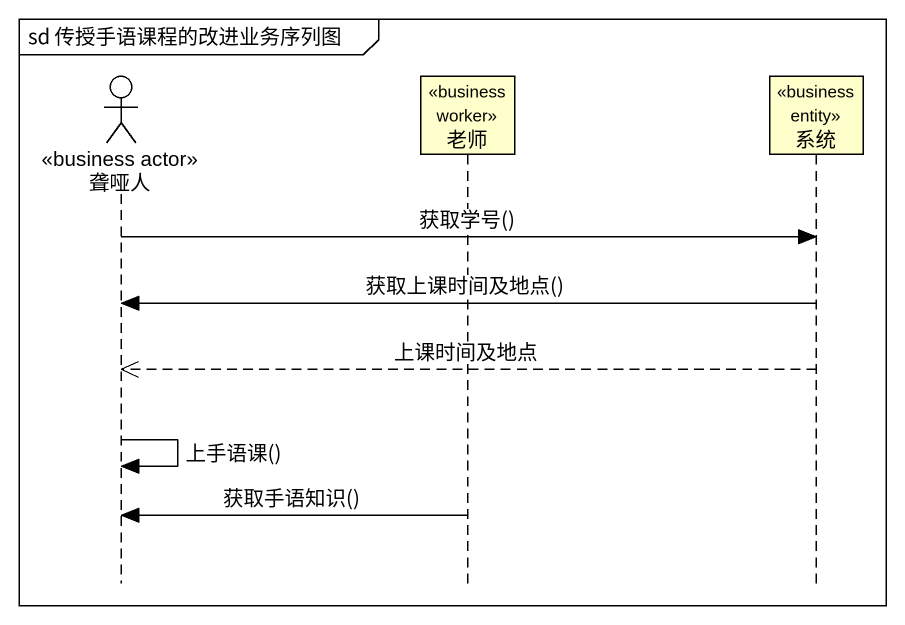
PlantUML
@startuml
mainframe sd 传授手语课程的改进业务序列图
hide footbox
actor 聋哑人 <<business actor>>
participant 老师 <<business worker>>
participant 系统 <<business entity>>

聋哑人 -> 系统 : 获取学号()
系统 -> 聋哑人 : 获取上课时间及地点()
系统 -->> 聋哑人 : 上课时间及地点
聋哑人 -> 聋哑人 : 上手语课()
老师 -> 聋哑人 : 获取手语知识()
@enduml
